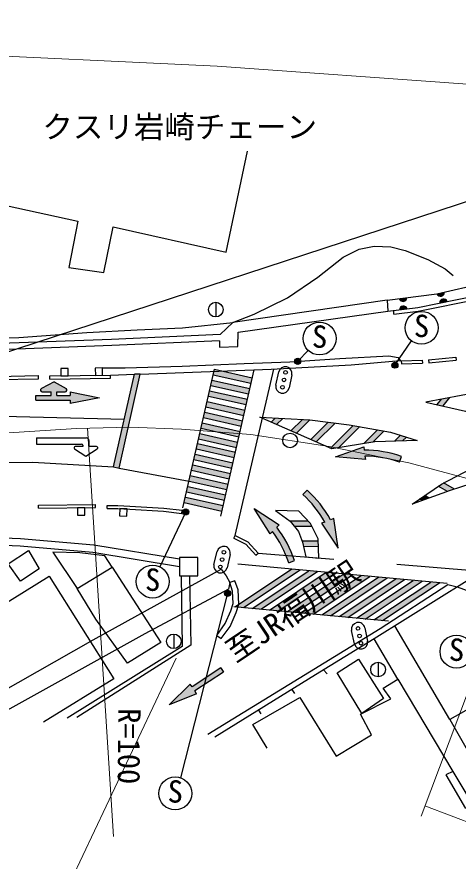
# Model space of a CAD drawing. Units: millimetres at full size, sheet at 1:1000; details may follow other scales. Extents: x 40000 to 680000, y 20000 to 380000.
# Drawn here: x 441783 to 477928, y 270350 to 339545 of the extents above; entities that cross this region are included whole.
import ezdxf
from ezdxf.enums import TextEntityAlignment as Align

# ---------------------------------------------------------------- set-up
doc = ezdxf.new("R2010")
doc.units = ezdxf.units.MM
doc.header["$LTSCALE"] = 1000
doc.linetypes.add('CHAIN', pattern=[18.5, 12, -1.5, 3.5, -1.5])
for name, color, linetype, lineweight in [('M-BGD', 7, 'Continuous', 25), ('M-BGD-EXST', 7, 'Continuous', 25), ('M-BMK', 2, 'CHAIN', 13), ('M-BMK-SRVR', 3, 'Continuous', 25), ('M-STR-HTXT', 7, 'Continuous', 13), ('M-STR-STRC', 7, 'Continuous', 25)]:
    doc.layers.add(name, color=color, linetype=linetype, lineweight=lineweight)
doc.layers.add('M-BMK-HTXT', color=7, linetype='Continuous')
doc.styles.add('ＭＳ ゴシック', font='')
doc.styles.get('ＭＳ ゴシック').set_extended_font_data('MS Gothic')

msp = doc.modelspace()

# ---------------------------------------------------------------- hatches: boundary and pattern name
at = {"layer": 'M-BGD'}
for points in [[(476198, 316844, 0.84072), (476808, 316986)], [(473112, 316448, 0.84072), (473733, 316528)], [(477040, 316221, 0.84072), (476427, 316096)], [(473754, 315619, 0.84072), (473133, 315540)], [(456358, 284303), (458707, 285848), (458488, 286180), (456140, 284635), (455988, 284865), (454246, 283151), (456509, 284073)]]:
    msp.add_hatch(color=256, dxfattribs=at).paths.add_polyline_path(points)
at = {"layer": 'M-BGD-EXST'}
for points in [[(465044, 311314, 0.41421), (464794, 311564, 0.41421), (464544, 311314, 1)], [(472997, 310998, 0.41421), (472747, 311248, 0.41421), (472497, 310998, 1)], [(455864, 298976, 0.41421), (455614, 299226, 0.41421), (455364, 298976, 1)], [(459290, 292300, 0.41421), (459040, 292550, 0.41421), (458790, 292300, 1)]]:
    msp.add_hatch(color=256, dxfattribs=at).paths.add_polyline_path(points)
at = {"layer": 'M-STR-STRC'}
for points in [[(451874, 310253), (451413, 310253), (449709, 302662), (450148, 302563)], [(460961, 309517), (461060, 309956), (457965, 310659), (457865, 310220)], [(444599, 308800), (444599, 308525), (443334, 308525), (443334, 308127), (446145, 308127), (446145, 307852), (448542, 308326), (446145, 308800), (446145, 308525), (445066, 308525), (445066, 308800), (445735, 308800, 0.77336), (445808, 309081), (444832, 309625), (443786, 309083, 0.78564), (443855, 308800)], [(460761, 308639), (460861, 309078), (457765, 309781), (457666, 309342)], [(460662, 308200), (457566, 308903), (457466, 308464), (460562, 307762)], [(460462, 307323), (457367, 308026), (457267, 307587), (460363, 306884)], [(477244, 308339), (476569, 308213), (476212, 307764), (476699, 307654)], [(460263, 306445), (457168, 307148), (457068, 306709), (460164, 306006)], [(463556, 306631), (462951, 306662), (462610, 306322), (463053, 306129)], [(465775, 306517), (465170, 306548), (464234, 305612), (464677, 305419)], [(460064, 305567), (456968, 306270), (456869, 305831), (459964, 305129)], [(467851, 306258), (467285, 306329), (465858, 304902), (466301, 304709)], [(469886, 305960), (469344, 306055), (467482, 304193), (467591, 304145), (468164, 304238)], [(459865, 304690), (456769, 305393), (456670, 304954), (459765, 304251)], [(471872, 305613), (471331, 305707), (470191, 304568), (470951, 304691)], [(473697, 305104), (473215, 305259), (472722, 304766), (473379, 304786)], [(459679, 303873), (456584, 304576), (456484, 304137), (459580, 303434)], [(467888, 303486), (470194, 304314), (470229, 304039), (470392, 304037), (470556, 304033), (470719, 304026), (470882, 304015), (471045, 304002), (471208, 303987), (471371, 303968), (471533, 303947), (471694, 303922), (471856, 303895), (472016, 303865), (472177, 303832), (472336, 303797), (472495, 303758), (472653, 303717), (472811, 303674), (472968, 303627), (473124, 303578), (473279, 303526), (473134, 303046), (473034, 303081), (472886, 303129), (472738, 303174), (472589, 303217), (472439, 303257), (472289, 303294), (472138, 303329), (471986, 303361), (471834, 303391), (471681, 303418), (471528, 303442), (471375, 303463), (471221, 303482), (471067, 303498), (470912, 303512), (470757, 303523), (470603, 303531), (470448, 303536), (470293, 303539), (470328, 303263)], [(459480, 302995), (456384, 303698), (456285, 303259), (459380, 302556)], [(459281, 302118), (456185, 302820), (456086, 302381), (459181, 301679)], [(459082, 301240), (455986, 301943), (455886, 301504), (458982, 300801)], [(458882, 300362), (455787, 301065), (455687, 300626), (458783, 299923)], [(476734, 301346), (476567, 301259), (476298, 301075), (477049, 300655), (477268, 300734), (477627, 300847)], [(468115, 296008), (467734, 298428), (467476, 298326), (467396, 298469), (467313, 298610), (467228, 298750), (467141, 298888), (467051, 299025), (466959, 299160), (466865, 299294), (466768, 299425), (466669, 299556), (466568, 299684), (466464, 299811), (466359, 299935), (466251, 300058), (466141, 300179), (466029, 300298), (465915, 300415), (465798, 300530), (465680, 300643), (465560, 300754), (465209, 300398), (465288, 300326), (465401, 300219), (465512, 300111), (465621, 300001), (465728, 299889), (465833, 299775), (465936, 299659), (466037, 299542), (466136, 299422), (466233, 299301), (466328, 299179), (466420, 299055), (466511, 298929), (466599, 298801), (466685, 298672), (466769, 298542), (466850, 298410), (466929, 298277), (467006, 298142), (466748, 298041)], [(475556, 300115), (475191, 300319), (474777, 300035), (474996, 299913)], [(458683, 299485), (455588, 300187), (455488, 299748), (458584, 299046)], [(461223, 299247), (463278, 297912), (463080, 297718), (463178, 297587), (463273, 297454), (463366, 297320), (463457, 297184), (463545, 297046), (463631, 296907), (463714, 296766), (463795, 296624), (463874, 296481), (463950, 296336), (464023, 296190), (464094, 296042), (464162, 295894), (464228, 295744), (464291, 295593), (464351, 295441), (464409, 295288), (464464, 295134), (464516, 294979), (464048, 294804), (464014, 294905), (463963, 295052), (463909, 295197), (463853, 295342), (463794, 295485), (463733, 295628), (463670, 295769), (463603, 295909), (463535, 296048), (463464, 296186), (463391, 296322), (463315, 296458), (463237, 296592), (463156, 296724), (463074, 296855), (462989, 296985), (462901, 297113), (462812, 297240), (462720, 297365), (462522, 297170)], [(465835, 298028), (465625, 298249), (464127, 298240), (464163, 298213), (464502, 297792), (465946, 297801)], [(466465, 296605), (465134, 296596), (465178, 296480), (465258, 296147), (466480, 296155)], [(464994, 294220), (464281, 294286), (459629, 291192), (460341, 291125)], [(466419, 294087), (465706, 294153), (461054, 291059), (461766, 290992)], [(467844, 293954), (467131, 294020), (462479, 290926), (463191, 290859)], [(469269, 293821), (468556, 293887), (463904, 290793), (464617, 290726)], [(470694, 293688), (469982, 293754), (465329, 290660), (466042, 290593)], [(472119, 293555), (471407, 293621), (466754, 290527), (467467, 290460)], [(473544, 293422), (472832, 293488), (468179, 290394), (468892, 290327)], [(474970, 293289), (474257, 293355), (469605, 290261), (470317, 290194)], [(476395, 293156), (475682, 293222), (471030, 290128), (471742, 290061)]]:
    msp.add_hatch(color=256, dxfattribs=at).paths.add_polyline_path(points)
h = msp.add_hatch(color=256, dxfattribs=at)
edge = h.paths.add_edge_path()
edge.add_line((447188, 304431), (447188, 304331))

# ---------------------------------------------------------------- linework, layer by layer
at = {"layer": 'M-BGD'}
for p, q in [((472105, 316319), (472158, 315417)), ((458078, 316150), (458078, 314950)), ((472667, 315179), (472667, 315482)), ((473270, 311366), (474995, 311422)), ((474995, 311422), (475004, 311172)), ((475494, 311435), (477733, 311657)), ((475494, 311435), (475518, 311186)), ((475518, 311186), (477758, 311408)), ((477733, 311657), (477758, 311408)), ((473270, 311366), (473278, 311116)), ((473278, 311116), (475004, 311172)), ((439121, 310065), (443552, 310141)), ((443557, 309891), (443552, 310141)), ((444481, 310112), (449457, 310180)), ((444484, 309862), (444481, 310112)), ((449457, 310180), (451413, 310253)), ((449461, 309930), (449457, 310180)), ((439125, 309815), (443557, 309891)), ((444484, 309862), (449461, 309930)), ((443546, 299517), (448210, 299574)), ((443549, 299267), (443546, 299517)), ((443549, 299267), (448213, 299324)), ((448213, 299324), (448210, 299574)), ((449169, 299256), (449169, 299506)), ((455284, 298853), (455316, 299101)), ((459562, 296826), (459676, 297048)), ((461359, 295425), (461543, 295594)), ((459645, 293330), (459219, 293184)), ((477251, 281962), (472749, 289637)), ((454633, 288964), (454633, 287764)), ((458154, 288855), (458516, 288588)), ((473002, 285271), (471054, 288578)), ((471369, 286654), (471369, 285454)), ((458488, 286180), (456140, 284635)), ((458707, 285848), (456358, 284303)), ((458488, 286180), (458707, 285848)), ((466902, 286027), (467191, 285701)), ((454246, 283151), (455988, 284865)), ((456140, 284635), (455988, 284865)), ((464301, 284416), (464525, 284099)), ((456509, 284073), (454246, 283151)), ((456509, 284073), (456358, 284303)), ((461577, 282726), (461772, 282422)), ((477490, 277695), (479880, 273705))]:
    msp.add_line(p, q, dxfattribs=at)
for points in [[(429312, 327531), (429137, 326656), (446773, 322806), (446029, 319000), (448917, 318606), (449661, 322325), (458915, 320272), (460688, 328537)], [(472105, 316319), (476198, 316844), (479989, 317727), (484160, 318991), (488403, 321042), (491980, 323223), (496401, 326143), (500081, 328536)], [(472158, 315417), (474618, 315728), (479463, 316713), (482665, 317615), (485222, 318492), (488363, 320099), (491723, 322144), (495436, 324615), (499077, 326978), (500829, 328146)], [(472667, 315179), (474667, 315431), (479533, 316422), (482754, 317328), (485340, 318215), (488509, 319837), (491884, 321891), (495601, 324365), (499242, 326728), (500996, 327896)], [(458373, 313007), (449554, 312609), (438937, 312208), (428180, 311520), (417009, 310922), (406379, 310371), (397285, 309912), (390876, 309568), (384357, 309201), (377477, 308764), (374721, 308750), (377755, 324511)], [(472105, 316319), (459483, 314491), (458435, 313510), (449533, 313109), (438911, 312708), (428151, 312019), (416983, 311422), (406354, 310870), (397259, 310411), (390849, 310067), (384327, 309700), (377460, 309264), (375327, 309253), (378246, 324416)], [(439226, 313201), (441932, 313276), (447520, 313686), (451644, 313884), (455357, 314070), (459483, 314491), (461217, 315168), (463938, 316515), (466439, 318219), (468500, 319841), (469820, 320520), (471056, 320748), (472404, 320711), (473594, 320391), (475455, 319658), (476865, 318889), (477524, 318340)], [(458373, 313007), (458384, 312475), (459896, 312517), (459921, 313700), (472158, 315417)], [(448800, 310771), (450641, 310781), (455310, 310920), (460389, 311130), (464131, 311271), (468234, 311539), (472242, 311772), (473023, 311621), (473186, 311388)], [(451874, 310253), (462621, 310671), (469167, 311015), (473186, 311388), (473270, 311366)], [(449169, 299506), (450050, 299506), (451046, 299448), (453811, 299292), (455316, 299101)], [(449169, 299256), (450043, 299256), (451032, 299199), (453788, 299043), (455284, 298853)], [(455098, 295088), (448089, 296240), (442086, 296759), (432001, 297177), (418701, 296321), (404334, 295434), (389671, 294668), (374321, 293781), (355381, 292748), (342548, 291893), (332241, 291333), (314814, 290331), (302734, 289700), (299872, 289384), (291916, 288925), (275234, 287996), (265316, 287361)], [(459676, 297048), (460692, 296527), (461543, 295594)], [(455098, 294480), (448015, 295644), (442048, 296160), (432008, 296576), (418739, 295722), (404369, 294835), (389704, 294069), (374354, 293182), (355417, 292149), (342584, 291294), (332275, 290734), (314847, 289731), (302783, 289102), (299922, 288786), (291950, 288326), (275270, 287397), (265508, 286772)], [(459562, 296826), (460538, 296325), (461359, 295425)], [(449576, 294448), (448998, 295383), (446950, 295621), (444720, 295681), (446721, 292689)], [(425920, 276000), (433755, 280463), (440267, 284092), (448036, 288475), (458516, 294287), (458930, 293722), (459219, 293184), (459123, 292646), (452267, 288990), (440718, 282561), (431134, 277154), (426656, 274631)], [(440668, 281543), (436327, 288687), (444424, 293709), (449717, 285298), (443961, 281738)], [(455232, 293730), (455325, 287940), (445902, 282056)], [(455932, 293741), (456023, 288056), (446683, 282122)], [(482184, 293716), (481651, 293862), (480634, 293981), (479508, 293678), (478664, 293331), (471054, 288578), (466239, 285619), (457986, 280497)], [(457424, 280753), (471541, 289423), (477092, 293016), (477856, 292827)], [(458154, 288855), (458858, 289812), (459320, 290874), (459504, 291474), (459458, 292489), (459219, 293184)], [(458516, 288588), (459250, 289586), (459742, 290717), (459957, 291416), (459905, 292574), (459645, 293330)], [(477856, 292827), (485627, 289956), (493827, 286059), (498074, 283659), (501253, 281584), (505178, 278380), (508442, 275076), (511097, 271509), (514815, 265743)], [(496926, 268975), (492004, 277908), (489503, 276540), (484179, 285857), (477251, 281962), (482545, 272704)], [(462284, 279602), (461113, 281552), (464949, 283762), (467939, 278952), (470832, 280707), (469922, 282397), (472424, 283664), (471801, 284532), (473002, 285271), (477490, 277695), (476922, 277417), (478525, 274657)]]:
    msp.add_lwpolyline(points, dxfattribs=at)
for points in [[(445379, 310125), (445979, 310133), (445971, 310733), (445371, 310724)], [(448209, 310163), (448809, 310171), (448800, 310771), (448201, 310763)], [(447342, 299314), (446743, 299306), (446750, 298706), (447350, 298714)], [(450815, 299211), (450216, 299246), (450181, 298647), (450780, 298612)], [(441065, 294729), (442741, 295797), (443597, 294296), (442069, 293292)], [(455098, 293730), (456598, 293730), (456598, 295230), (455098, 295230)], [(446721, 292689), (449576, 294448), (453585, 288270), (450848, 286569), (448247, 290186)], [(468032, 285771), (469774, 286893), (471811, 283676), (470044, 282459)]]:
    msp.add_lwpolyline(points, close=True, dxfattribs=at)
for centre in [(458078, 315550), (454633, 288364), (471369, 286054)]:
    msp.add_circle(centre, 600, dxfattribs=at)
for centre, start, end in [((476491, 316968), 203.01091, 3.22864), ((473415, 316542), 197.19538, 357.41311), ((476745, 316105), 21.39299, 181.61072), ((473450, 315525), 17.07865, 177.29638)]:
    msp.add_arc(centre, 318, start, end, dxfattribs=at)
at = {"layer": 'M-BGD-EXST'}
for p, q in [((472747, 310998), (474106, 312992)), ((464794, 311314), (465649, 312207)), ((455614, 298976), (453494, 294474)), ((459040, 292300), (455192, 277178))]:
    msp.add_line(p, q, dxfattribs=at)
for centre, radius in [((474931, 314060), 1350), ((466581, 313183), 1350), ((464794, 311314), 250), ((472747, 310998), 250), ((455614, 298976), 250), ((452905, 293260), 1350), ((459040, 292300), 250), ((477796, 287520), 1350), ((454752, 275901), 1350)]:
    msp.add_circle(centre, radius, dxfattribs=at)
at = {"layer": 'M-BMK'}
msp.add_lwpolyline([(436217, 305159), (446667, 305814), (451031, 305918), (455270, 305762), (460955, 305323), (467369, 304338), (473881, 302992), (479878, 301394), (484717, 299809), (491851, 296901), (500206, 292675), (504109, 290280), (507450, 288111), (511473, 285217), (514691, 282632), (518204, 279603), (521882, 276089), (526435, 271241), (529878, 267024), (534087, 261111), (536922, 256736), (539000, 253026), (540772, 249507), (541958, 247091)], dxfattribs=at)
at = {"layer": 'M-BMK-SRVR'}
msp.add_circle((464162, 304830), 600, dxfattribs=at)
at = {"layer": 'M-STR-HTXT'}
for p, q in [((447575, 305836), (449699, 272367)), ((474897, 274039), (482175, 293392)), ((445913, 268148), (454840, 286979))]:
    msp.add_line(p, q, dxfattribs=at)
for points in [[(404939, 337147), (406747, 337191), (435042, 336594), (458176, 335516), (478709, 334021), (484965, 333529)], [(475215, 274887), (483834, 271592), (491574, 267785), (497600, 264209), (502830, 260674), (507932, 256633)]]:
    msp.add_lwpolyline(points, dxfattribs=at)
at = {"layer": 'M-STR-STRC'}
for p, q in [((437360, 310901), (524802, 339545)), ((449709, 302662), (451413, 310253)), ((450148, 302563), (451874, 310253)), ((451874, 310253), (451413, 310253)), ((455390, 299319), (457965, 310659)), ((457865, 310220), (460961, 309517)), ((457965, 310659), (461060, 309956)), ((458486, 298616), (461210, 310616)), ((459676, 297048), (462832, 310682)), ((463007, 309365), (463233, 310442)), ((464310, 310215), (464083, 309139)), ((444832, 309625), (443786, 309083)), ((444832, 309625), (445808, 309081)), ((457666, 309342), (460761, 308639)), ((457765, 309781), (460861, 309078)), ((443855, 308800), (444599, 308800)), ((444599, 308525), (444599, 308800)), ((445066, 308525), (445066, 308800)), ((445066, 308800), (445735, 308800)), ((446145, 308800), (446145, 308525)), ((446145, 308800), (448542, 308326)), ((457566, 308903), (460662, 308200)), ((443334, 308525), (444599, 308525)), ((443334, 308127), (443334, 308525)), ((443334, 308127), (446145, 308127)), ((445066, 308525), (446145, 308525)), ((448542, 308326), (446145, 307852)), ((446145, 308127), (446145, 307852)), ((457367, 308026), (460462, 307323)), ((457466, 308464), (460562, 307762)), ((476212, 307764), (476569, 308213)), ((476699, 307654), (477244, 308339)), ((457267, 307587), (460363, 306884)), ((457068, 306709), (460164, 306006)), ((457168, 307148), (460263, 306445)), ((462610, 306322), (462951, 306662)), ((463053, 306129), (463556, 306631)), ((464234, 305612), (465170, 306548)), ((456968, 306270), (460064, 305567)), ((464677, 305419), (465775, 306517)), ((465858, 304902), (467285, 306329)), ((466301, 304709), (467851, 306258)), ((467482, 304193), (469344, 306055)), ((468164, 304238), (469886, 305960)), ((456769, 305393), (459865, 304690)), ((456869, 305831), (459964, 305129)), ((470191, 304568), (471331, 305707)), ((470951, 304691), (471872, 305613)), ((472722, 304766), (473215, 305259)), ((443382, 305031), (447488, 305031)), ((443382, 305031), (443382, 304531)), ((443382, 304531), (447088, 304531)), ((447688, 304831), (447688, 304331)), ((456584, 304576), (459679, 303873)), ((456670, 304954), (459765, 304251)), ((473379, 304786), (473697, 305104)), ((446513, 304148), (447438, 303531)), ((447188, 304331), (446569, 304331)), ((447188, 304431), (447188, 304331)), ((447438, 303531), (448363, 304148)), ((448308, 304331), (447688, 304331)), ((456484, 304137), (459580, 303434)), ((467888, 303486), (470194, 304314)), ((470194, 304314), (470229, 304039)), ((456285, 303259), (459380, 302556)), ((456384, 303698), (459480, 302995)), ((470328, 303263), (467888, 303486)), ((470293, 303539), (470328, 303263)), ((473134, 303046), (473279, 303526)), ((449709, 302662), (450148, 302563)), ((450148, 302563), (455886, 301504)), ((456185, 302820), (459281, 302118)), ((455986, 301943), (459082, 301240)), ((456086, 302381), (459181, 301679)), ((455787, 301065), (458882, 300362)), ((455886, 301504), (458982, 300801)), ((477049, 300655), (476298, 301075)), ((477627, 300847), (476734, 301346)), ((455687, 300626), (458783, 299923)), ((465209, 300398), (465560, 300754)), ((475556, 300115), (475191, 300319)), ((455488, 299748), (458584, 299046)), ((455588, 300187), (458683, 299485)), ((474996, 299913), (474777, 300035)), ((462522, 297170), (461223, 299247)), ((461223, 299247), (463278, 297912)), ((464127, 298240), (465625, 298249)), ((467734, 298428), (467476, 298326)), ((468115, 296008), (467734, 298428)), ((463278, 297912), (463080, 297718)), ((464502, 297792), (465946, 297801)), ((467006, 298142), (466748, 298041)), ((466748, 298041), (468115, 296008)), ((462720, 297365), (462522, 297170)), ((465134, 296596), (466465, 296605)), ((465258, 296147), (466480, 296155)), ((457925, 294654), (458179, 295724)), ((459249, 295471), (458996, 294400)), ((461543, 295594), (467744, 295096)), ((464048, 294804), (464516, 294979)), ((459629, 291192), (464281, 294286)), ((477040, 293095), (459873, 294698)), ((460341, 291125), (464994, 294220)), ((461054, 291059), (465706, 294153)), ((461766, 290992), (466419, 294087)), ((472896, 294682), (479176, 294178)), ((462479, 290926), (467131, 294020)), ((463191, 290859), (467844, 293954)), ((463904, 290793), (468556, 293887)), ((464617, 290726), (469269, 293821)), ((465329, 290660), (469982, 293754)), ((466042, 290593), (470694, 293688)), ((466754, 290527), (471407, 293621)), ((467467, 290460), (472119, 293555)), ((468179, 290394), (472832, 293488)), ((468892, 290327), (473544, 293422)), ((469605, 290261), (474257, 293355)), ((470317, 290194), (474970, 293289)), ((471030, 290128), (475682, 293222)), ((471742, 290061), (476395, 293156)), ((472232, 290016), (459546, 291199)), ((469427, 288170), (469206, 289247)), ((470284, 289468), (470504, 288390))]:
    msp.add_line(p, q, dxfattribs=at)
for points in [[(480410, 306580), (483500, 309724), (479631, 308784), (475288, 307974), (478529, 307239)], [(461683, 306728), (465791, 306516), (469009, 306114), (472397, 305521), (474578, 304822), (471105, 304717), (467591, 304145)], [(474152, 299608), (476567, 301259), (479020, 302536), (480672, 301810), (477268, 300734)], [(465465, 295280), (466512, 295178), (466460, 296757), (465835, 298028), (464891, 299023), (462973, 299095), (464163, 298213), (464840, 297372), (465178, 296480)]]:
    msp.add_lwpolyline(points, close=True, dxfattribs=at)
for points in [[(421645, 306471), (440629, 306823), (450586, 306567)], [(409150, 302758), (443099, 303038), (449709, 302662)]]:
    msp.add_lwpolyline(points, dxfattribs=at)
for centre in [(463793, 310400), (463537, 309186), (463665, 309793), (458737, 295668), (458594, 295065), (458451, 294462), (469726, 289421), (469850, 288813), (469975, 288206)]:
    msp.add_circle(centre, 150, dxfattribs=at)
for centre, radius, start, end in [((463772, 310328), 550, 78.10852, 168.10852), ((463772, 310328), 550, 348.10852, 78.10852), ((463545, 309252), 550, 168.10852, 258.10852), ((443855, 308950), 150, 117.38135, 270), ((445735, 308950), 150, 270, 60.86817), ((463545, 309252), 550, 258.10852, 348.10852), ((447088, 304431), 100, 0, 90), ((447488, 304831), 200, 0.06435, 90), ((446569, 304231), 100, 90, 236.30993), ((448308, 304231), 100, 303.69007, 90), ((470220, 294670), 9369, 70.94618, 89.94618), ((470218, 294658), 8881, 70.83063, 89.51746), ((459253, 293810), 8881, 29.19571, 47.88254), ((459263, 293818), 9369, 28.76699, 47.76699), ((455615, 292057), 9369, 18.17647, 37.17647), ((455604, 292051), 8881, 18.06091, 36.74774), ((458714, 295597), 550, 76.67238, 166.67238), ((458714, 295597), 550, 346.67238, 76.67238), ((458461, 294527), 550, 166.67238, 256.67238), ((458461, 294527), 550, 256.67238, 346.67238), ((469745, 289358), 550, 101.58225, 191.58225), ((469745, 289358), 550, 11.58225, 101.58225), ((469966, 288280), 550, 191.58225, 281.58225), ((469966, 288280), 550, 281.58225, 11.58225)]:
    msp.add_arc(centre, radius, start, end, dxfattribs=at)

# ---------------------------------------------------------------- texts
at = {"layer": 'M-BGD-EXST', "style": 'ＭＳ ゴシック'}
for p in [(474275, 312768), (465925, 311891), (452250, 291967), (477141, 286227), (454097, 274609)]:
    msp.add_text('S', height=1833, rotation=358.508, dxfattribs=at).set_placement(p, align=Align.BOTTOM_LEFT)
at = {"layer": 'M-BMK-HTXT', "style": 'ＭＳ ゴシック'}
msp.add_text('クスリ岩崎チェーン', height=1833, dxfattribs=at).set_placement((443868, 329068), align=Align.BOTTOM_LEFT)
msp.add_text('至JR福川駅', height=1833, rotation=33.923, dxfattribs=at).set_placement((460001, 286119), align=Align.BOTTOM_LEFT)
at = {"layer": 'M-STR-HTXT', "style": 'ＭＳ ゴシック'}
msp.add_text('R=100', height=1833, rotation=269.581, dxfattribs=at).set_placement((449541, 282895), align=Align.BOTTOM_LEFT)

doc.saveas('drawing.dxf')
